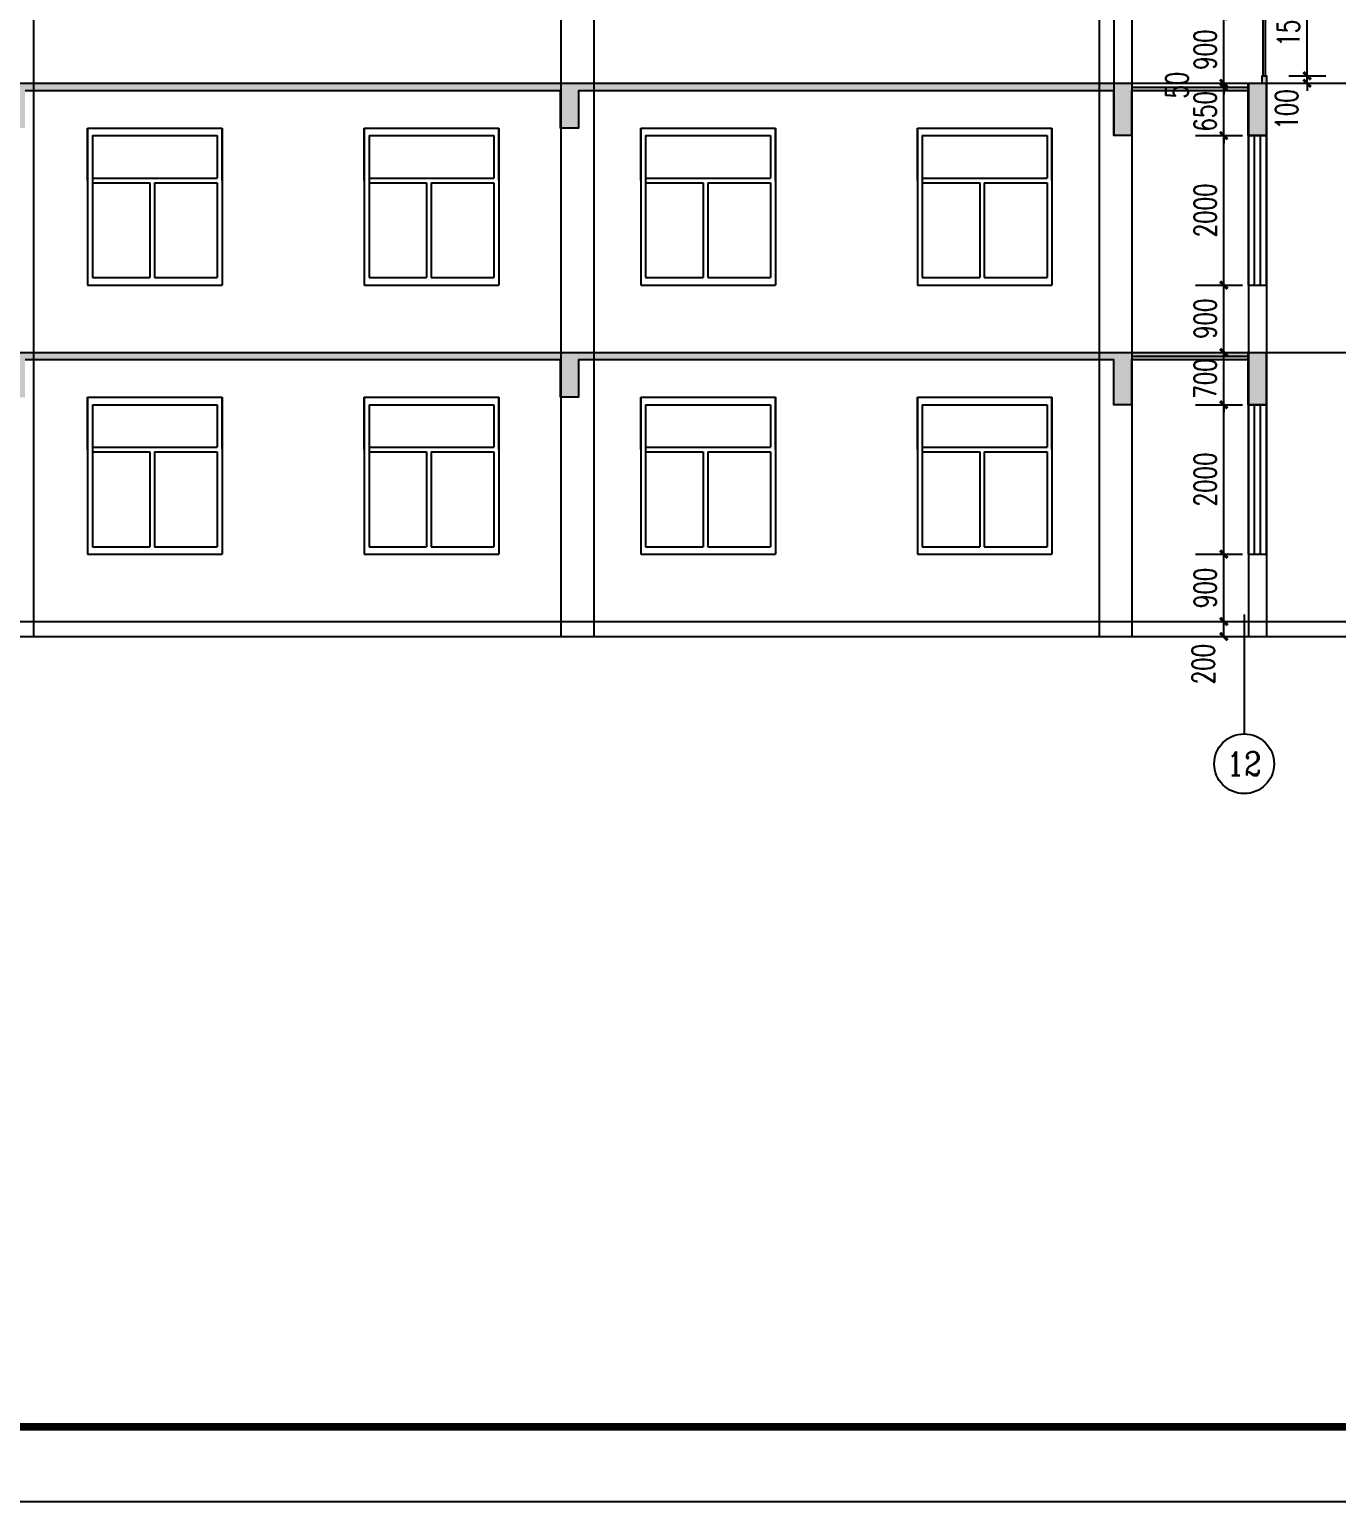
# Model space of a CAD drawing. Extents: x -522490 to 417652, y 450811 to 1108047.
# Drawn here: x 372917 to 390400, y 499343 to 519036 of the extents above; entities that cross this region are included whole.
import ezdxf
from ezdxf.enums import TextEntityAlignment as Align

# ---------------------------------------------------------------- set-up
doc = ezdxf.new("R2010")
doc.units = 0
doc.header["$LTSCALE"] = 1000
doc.header["$MEASUREMENT"] = 0
for name, color, linetype in [('AXIS', 3, 'Continuous'), ('AXIS_TEXT', 7, 'Continuous'), ('DOTE', 1, 'Continuous'), ('PUB_DIM', 3, 'Continuous'), ('PUB_TITLE', 4, 'Continuous')]:
    doc.layers.add(name, color=color, linetype=linetype)
doc.styles.add('_TCH_AXIS', font='COMPLEX', dxfattribs={"bigfont": 'GBCBIG'})
doc.styles.add('_TCH_DIM_T3', font='SIMPLEX', dxfattribs={"width": 0.705882, "bigfont": 'GBCBIG'})
doc.dimstyles.new('_TCH_ARCH&&100', dxfattribs={"dimtxt": 297.5, "dimasz": 100, "dimexe": 250, "dimexo": 300, "dimgap": 100, "dimtad": 1, "dimdec": 0, "dimzin": 0, "dimdsep": 46, "dimtxsty": '_TCH_DIM_T3', "dimblk": 'ARCHTICK', "dimcen": 0.09, "dimclrt": 7, "dimazin": 2, "dimtfac": 1, "dimtdec": 0, "dimtix": 1, "dimtmove": 2, "dimatfit": 3, "dimfxl": 0, "dimtolj": 1, "dimtzin": 0, "dimarcsym": 0})

# ---------------------------------------------------------------- blocks, each defined once
blk = doc.blocks.new('HUI')
at = {"color": 253}
for p, q in [((359399, 488645), (361199, 488645)), ((359399, 488645), (359399, 486545)), ((359399, 487945), (359399, 488645)), ((361199, 488645), (361199, 486545)), ((361199, 487945), (361199, 488645)), ((359464, 488545), (361134, 488545)), ((359464, 488545), (359464, 486645)), ((361134, 488545), (361134, 487975)), ((359464, 487975), (361134, 487975)), ((359464, 487915), (360234, 487915)), ((360234, 487915), (360234, 486645)), ((360294, 487915), (361134, 487915)), ((360294, 487915), (360294, 486645)), ((361134, 487915), (361134, 486645)), ((359464, 486645), (360234, 486645)), ((360294, 486645), (361134, 486645)), ((359399, 486545), (361199, 486545))]:
    blk.add_line(p, q, dxfattribs=at)
blk = doc.blocks.new('_ArchTick')
at = {"color": 0, "linetype": 'ByBlock', "const_width": 0.4}
blk.add_lwpolyline([(-0.5, -0.5), (0.5, 0.5)], dxfattribs=at)
blk = doc.blocks.new('*D759')
at = {"layer": 'Defpoints', "color": 0}
for p in [(389464, 518416), (390007, 518416), (389464, 518316)]:
    blk.add_point(p, dxfattribs=at)
at = {"layer": 'PUB_DIM', "color": 0, "lineweight": -2}
for p, q in [((389764, 518416), (390257, 518416)), ((390007, 518416), (390007, 518516)), ((390007, 518316), (390007, 518416)), ((389764, 518316), (390257, 518316)), ((390007, 518316), (390007, 518216))]:
    blk.add_line(p, q, dxfattribs=at)
at = {"layer": 'PUB_DIM', "color": 0, "lineweight": -2, "xscale": 100, "yscale": 100, "zscale": 100}
for p, rotation in [((390007, 518416), 270), ((390007, 518316), 90)]:
    blk.add_blockref('_ArchTick', p, dxfattribs=dict(at, rotation=rotation))
at = {"layer": 'PUB_DIM', "color": 7, "insert": (389732, 517966), "char_height": 297.5, "attachment_point": 5, "rotation": 90, "style": '_TCH_DIM_T3'}
blk.add_mtext('\\A1;100', dxfattribs=at)
blk = doc.blocks.new('*D760')
at = {"layer": 'Defpoints', "color": 0}
for p in [(389464, 519916), (390007, 519916), (389464, 518416)]:
    blk.add_point(p, dxfattribs=at)
at = {"layer": 'PUB_DIM', "color": 0, "lineweight": -2}
for p, q in [((389764, 519916), (390257, 519916)), ((390007, 518416), (390007, 519916)), ((389764, 518416), (390257, 518416))]:
    blk.add_line(p, q, dxfattribs=at)
at = {"layer": 'PUB_DIM', "color": 0, "lineweight": -2, "xscale": 100, "yscale": 100, "zscale": 100}
for p, rotation in [((390007, 519916), 90), ((390007, 518416), 270)]:
    blk.add_blockref('_ArchTick', p, dxfattribs=dict(at, rotation=rotation))
at = {"layer": 'PUB_DIM', "color": 7, "insert": (389758, 519166), "char_height": 297.5, "attachment_point": 5, "rotation": 90, "style": '_TCH_DIM_T3'}
blk.add_mtext('\\A1;1500', dxfattribs=at)
blk = doc.blocks.new('*D774')
at = {"layer": 'Defpoints', "color": 0}
for p in [(388214, 519216), (388892, 519216), (388214, 518316)]:
    blk.add_point(p, dxfattribs=at)
at = {"layer": 'PUB_DIM', "color": 0, "lineweight": -2}
for p, q in [((388514, 519216), (389142, 519216)), ((388892, 518316), (388892, 519216)), ((388514, 518316), (389142, 518316))]:
    blk.add_line(p, q, dxfattribs=at)
at = {"layer": 'PUB_DIM', "color": 0, "lineweight": -2, "xscale": 100, "yscale": 100, "zscale": 100}
for p, rotation in [((388892, 519216), 90), ((388892, 518316), 270)]:
    blk.add_blockref('_ArchTick', p, dxfattribs=dict(at, rotation=rotation))
at = {"layer": 'PUB_DIM', "color": 7, "insert": (388643, 518766), "char_height": 297.5, "attachment_point": 5, "rotation": 90, "style": '_TCH_DIM_T3'}
blk.add_mtext('\\A1;900', dxfattribs=at)
blk = doc.blocks.new('*D775')
at = {"layer": 'Defpoints', "color": 0}
for p in [(388214, 518316), (388214, 518266), (388892, 518316)]:
    blk.add_point(p, dxfattribs=at)
at = {"layer": 'PUB_DIM', "color": 0, "lineweight": -2}
for p, q in [((388892, 518316), (388892, 518416)), ((388514, 518316), (389142, 518316)), ((388514, 518266), (389142, 518266)), ((388892, 518266), (388892, 518316)), ((388892, 518266), (388892, 518166))]:
    blk.add_line(p, q, dxfattribs=at)
at = {"layer": 'PUB_DIM', "color": 0, "lineweight": -2, "xscale": 100, "yscale": 100, "zscale": 100}
for p, rotation in [((388892, 518316), 270), ((388892, 518266), 90)]:
    blk.add_blockref('_ArchTick', p, dxfattribs=dict(at, rotation=rotation))
at = {"layer": 'PUB_DIM', "color": 7, "insert": (388267, 518291), "char_height": 297.5, "attachment_point": 5, "rotation": 90, "style": '_TCH_DIM_T3'}
blk.add_mtext('\\A1;50', dxfattribs=at)
blk = doc.blocks.new('*D776')
at = {"layer": 'Defpoints', "color": 0}
for p in [(388214, 518266), (388892, 518266), (388214, 517616)]:
    blk.add_point(p, dxfattribs=at)
at = {"layer": 'PUB_DIM', "color": 0, "lineweight": -2}
for p, q in [((388892, 518266), (388892, 518366)), ((388514, 518266), (389142, 518266)), ((388892, 517616), (388892, 518266)), ((388514, 517616), (389142, 517616)), ((388892, 517616), (388892, 517516))]:
    blk.add_line(p, q, dxfattribs=at)
at = {"layer": 'PUB_DIM', "color": 0, "lineweight": -2, "xscale": 100, "yscale": 100, "zscale": 100}
for p, rotation in [((388892, 518266), 270), ((388892, 517616), 90)]:
    blk.add_blockref('_ArchTick', p, dxfattribs=dict(at, rotation=rotation))
at = {"layer": 'PUB_DIM', "color": 7, "insert": (388643, 517941), "char_height": 297.5, "attachment_point": 5, "rotation": 90, "style": '_TCH_DIM_T3'}
blk.add_mtext('\\A1;650', dxfattribs=at)
blk = doc.blocks.new('*D777')
at = {"layer": 'Defpoints', "color": 0}
for p in [(388214, 517616), (388892, 517616), (388214, 515616)]:
    blk.add_point(p, dxfattribs=at)
at = {"layer": 'PUB_DIM', "color": 0, "lineweight": -2}
for p, q in [((388514, 517616), (389142, 517616)), ((388892, 515616), (388892, 517616)), ((388514, 515616), (389142, 515616))]:
    blk.add_line(p, q, dxfattribs=at)
at = {"layer": 'PUB_DIM', "color": 0, "lineweight": -2, "xscale": 100, "yscale": 100, "zscale": 100}
for p, rotation in [((388892, 517616), 90), ((388892, 515616), 270)]:
    blk.add_blockref('_ArchTick', p, dxfattribs=dict(at, rotation=rotation))
at = {"layer": 'PUB_DIM', "color": 7, "insert": (388643, 516616), "char_height": 297.5, "attachment_point": 5, "rotation": 90, "style": '_TCH_DIM_T3'}
blk.add_mtext('\\A1;2000', dxfattribs=at)
blk = doc.blocks.new('*D778')
at = {"layer": 'Defpoints', "color": 0}
for p in [(388214, 515616), (388892, 515616), (388214, 514716)]:
    blk.add_point(p, dxfattribs=at)
at = {"layer": 'PUB_DIM', "color": 0, "lineweight": -2}
for p, q in [((388514, 515616), (389142, 515616)), ((388892, 514716), (388892, 515616)), ((388514, 514716), (389142, 514716))]:
    blk.add_line(p, q, dxfattribs=at)
at = {"layer": 'PUB_DIM', "color": 0, "lineweight": -2, "xscale": 100, "yscale": 100, "zscale": 100}
for p, rotation in [((388892, 515616), 90), ((388892, 514716), 270)]:
    blk.add_blockref('_ArchTick', p, dxfattribs=dict(at, rotation=rotation))
at = {"layer": 'PUB_DIM', "color": 7, "insert": (388643, 515166), "char_height": 297.5, "attachment_point": 5, "rotation": 90, "style": '_TCH_DIM_T3'}
blk.add_mtext('\\A1;900', dxfattribs=at)
blk = doc.blocks.new('*D779')
at = {"layer": 'Defpoints', "color": 0}
for p in [(388214, 514716), (388892, 514716), (388214, 514016)]:
    blk.add_point(p, dxfattribs=at)
at = {"layer": 'PUB_DIM', "color": 0, "lineweight": -2}
for p, q in [((388892, 514716), (388892, 514816)), ((388514, 514716), (389142, 514716)), ((388892, 514016), (388892, 514716)), ((388514, 514016), (389142, 514016)), ((388892, 514016), (388892, 513916))]:
    blk.add_line(p, q, dxfattribs=at)
at = {"layer": 'PUB_DIM', "color": 0, "lineweight": -2, "xscale": 100, "yscale": 100, "zscale": 100}
for p, rotation in [((388892, 514716), 270), ((388892, 514016), 90)]:
    blk.add_blockref('_ArchTick', p, dxfattribs=dict(at, rotation=rotation))
at = {"layer": 'PUB_DIM', "color": 7, "insert": (388643, 514366), "char_height": 297.5, "attachment_point": 5, "rotation": 90, "style": '_TCH_DIM_T3'}
blk.add_mtext('\\A1;700', dxfattribs=at)
blk = doc.blocks.new('*D780')
at = {"layer": 'Defpoints', "color": 0}
for p in [(388214, 514016), (388892, 514016), (388214, 512016)]:
    blk.add_point(p, dxfattribs=at)
at = {"layer": 'PUB_DIM', "color": 0, "lineweight": -2}
for p, q in [((388514, 514016), (389142, 514016)), ((388892, 512016), (388892, 514016)), ((388514, 512016), (389142, 512016))]:
    blk.add_line(p, q, dxfattribs=at)
at = {"layer": 'PUB_DIM', "color": 0, "lineweight": -2, "xscale": 100, "yscale": 100, "zscale": 100}
for p, rotation in [((388892, 514016), 90), ((388892, 512016), 270)]:
    blk.add_blockref('_ArchTick', p, dxfattribs=dict(at, rotation=rotation))
at = {"layer": 'PUB_DIM', "color": 7, "insert": (388643, 513016), "char_height": 297.5, "attachment_point": 5, "rotation": 90, "style": '_TCH_DIM_T3'}
blk.add_mtext('\\A1;2000', dxfattribs=at)
blk = doc.blocks.new('*D781')
at = {"layer": 'Defpoints', "color": 0}
for p in [(388214, 512016), (388892, 512016), (388214, 511116)]:
    blk.add_point(p, dxfattribs=at)
at = {"layer": 'PUB_DIM', "color": 0, "lineweight": -2}
for p, q in [((388514, 512016), (389142, 512016)), ((388892, 511116), (388892, 512016)), ((388514, 511116), (389142, 511116))]:
    blk.add_line(p, q, dxfattribs=at)
at = {"layer": 'PUB_DIM', "color": 0, "lineweight": -2, "xscale": 100, "yscale": 100, "zscale": 100}
for p, rotation in [((388892, 512016), 90), ((388892, 511116), 270)]:
    blk.add_blockref('_ArchTick', p, dxfattribs=dict(at, rotation=rotation))
at = {"layer": 'PUB_DIM', "color": 7, "insert": (388643, 511566), "char_height": 297.5, "attachment_point": 5, "rotation": 90, "style": '_TCH_DIM_T3'}
blk.add_mtext('\\A1;900', dxfattribs=at)
blk = doc.blocks.new('*D782')
at = {"layer": 'Defpoints', "color": 0}
for p in [(388214, 511116), (388892, 511116), (388214, 510916)]:
    blk.add_point(p, dxfattribs=at)
at = {"layer": 'PUB_DIM', "color": 0, "lineweight": -2}
for p, q in [((388514, 511116), (389142, 511116)), ((388892, 510916), (388892, 511116)), ((388514, 510916), (389142, 510916))]:
    blk.add_line(p, q, dxfattribs=at)
at = {"layer": 'PUB_DIM', "color": 0, "lineweight": -2, "xscale": 100, "yscale": 100, "zscale": 100}
for p, rotation in [((388892, 511116), 90), ((388892, 510916), 270)]:
    blk.add_blockref('_ArchTick', p, dxfattribs=dict(at, rotation=rotation))
at = {"layer": 'PUB_DIM', "color": 7, "insert": (388617, 510546), "char_height": 297.5, "attachment_point": 5, "rotation": 90, "style": '_TCH_DIM_T3'}
blk.add_mtext('\\A1;200', dxfattribs=at)

msp = doc.modelspace()

# ---------------------------------------------------------------- hatches: boundary and pattern name
h = msp.add_hatch(color=253)
h.paths.add_polyline_path([(354259.5, 525515.9), (354024.3, 525515.9), (354024.3, 524915.9), (354259.5, 524915.9)])
h.paths.add_polyline_path([(354259.5, 525805.9), (354019.5, 525805.9), (354019.5, 525515.9), (354259.5, 525515.9)])
h.paths.add_polyline_path([(352464.3, 525515.9), (352224.3, 525515.9), (352224.3, 524915.9), (352464.3, 524915.9)])
h.paths.add_polyline_path([(352464.3, 525805.9), (352344.3, 525805.9), (352344.3, 525515.9), (352464.3, 525515.9)])
h.paths.add_polyline_path([(380024.3, 525905.9), (352344.3, 525905.9), (352344.3, 525805.9), (352464.3, 525805.9), (380024.3, 525805.9)])
h.paths.add_polyline_path([(357964.3, 525515.9), (357724.3, 525515.9), (357724.3, 524915.9), (357964.3, 524915.9)])
h.paths.add_polyline_path([(357964.3, 525805.9), (357724.3, 525805.9), (357724.3, 525515.9), (357964.3, 525515.9)])
h.paths.add_polyline_path([(365364.3, 525515.9), (365124.3, 525515.9), (365124.3, 524915.9), (365364.3, 524915.9)])
h.paths.add_polyline_path([(365364.3, 525805.9), (365124.3, 525805.9), (365124.3, 525515.9), (365364.3, 525515.9)])
h.paths.add_polyline_path([(372864.3, 525515.9), (372624.3, 525515.9), (372624.3, 524915.9), (372864.3, 524915.9)])
h.paths.add_polyline_path([(372864.3, 525805.9), (372624.3, 525805.9), (372624.3, 525515.9), (372864.3, 525515.9)])
h.paths.add_polyline_path([(380264.3, 525515.9), (380024.3, 525515.9), (380024.3, 524915.9), (380264.3, 524915.9)])
h.paths.add_polyline_path([(380264.3, 525805.9), (380264.3, 525905.9), (380024.3, 525905.9), (380024.3, 525515.9), (380264.3, 525515.9)])
h.paths.add_polyline_path([(387424.3, 525905.9), (380264.3, 525905.9), (380264.3, 525805.9), (387424.3, 525805.9)])
h.paths.add_polyline_path([(387664.3, 525905.9), (387424.3, 525905.9), (387424.3, 525515.9), (387664.3, 525515.9)])
h.paths.add_polyline_path([(352284.3, 514815.9), (352224.3, 514815.9), (352224.3, 514715.9), (352284.3, 514715.9)])
h.paths.add_polyline_path([(352284.3, 511215.9), (352224.3, 511215.9), (352224.3, 511115.9), (352284.3, 511115.9)])
h.paths.add_polyline_path([(352284.3, 518415.9), (352224.3, 518415.9), (352224.3, 518315.9), (352284.3, 518315.9)])
h.paths.add_polyline_path([(352284.3, 522015.9), (352224.3, 522015.9), (352224.3, 521915.9), (352284.3, 521915.9)])
h.paths.add_polyline_path([(389464.3, 522015.9), (389404.3, 522015.9), (389404.3, 521915.9), (389464.3, 521915.9)])
h.paths.add_polyline_path([(389464.3, 518415.9), (389404.3, 518415.9), (389404.3, 518315.9), (389464.3, 518315.9)])
h.paths.add_polyline_path([(389464.3, 526115.9), (389344.3, 526115.9), (389344.3, 525515.9), (389464.3, 525515.9)])
h.paths.add_polyline_path([(352344.3, 526115.9), (352224.3, 526115.9), (352224.3, 525515.9), (352344.3, 525515.9)])
h.paths.add_polyline_path([(388865.9, 524871.6), (388865.9, 525560.3), (388419.7, 525560.3), (388419.7, 524871.6)], flags=9)
h = msp.add_hatch(color=253)
h.paths.add_polyline_path([(389459.5, 518315.9), (389219.5, 518315.9), (389219.5, 518215.9), (389219.5, 517615.9), (389464.3, 517615.9)])
h.paths.add_polyline_path([(389219.5, 518265.9), (387664.3, 518265.9), (387664.3, 518215.9), (389219.5, 518215.9)])
h.paths.add_polyline_path([(354019.5, 518265.9), (352459.5, 518265.9), (352459.5, 518215.9), (354019.5, 518215.9)])
h.paths.add_polyline_path([(352459.5, 518215.9), (352459.5, 518315.9), (352219.5, 518315.9), (352219.5, 517715.9), (352459.5, 517715.9)])
h.paths.add_polyline_path([(354259.5, 518315.9), (354019.5, 518315.9), (354019.5, 517715.9), (354259.5, 517715.9)])
h = msp.add_hatch(color=253)
h.paths.add_polyline_path([(380259.5, 518215.9), (380464.3, 518215.9), (380464.3, 518315.9), (380024.3, 518315.9), (380024.3, 517715.9), (380259.5, 517715.9)])
h.paths.add_polyline_path([(387224.3, 518315.9), (380464.3, 518315.9), (380464.3, 518215.9), (387224.3, 518215.9)])
h.paths.add_polyline_path([(387659.5, 518215.9), (387659.6, 518315.9), (387424.3, 518315.9), (387419.5, 517615.9), (387659.5, 517615.9)])
h.paths.add_polyline_path([(387424.3, 518315.9), (387224.3, 518315.9), (387224.3, 518215.9), (387424.3, 518215.9)])
h.paths.add_polyline_path([(380024.3, 518315.9), (372969.3, 518315.9), (372969.3, 518215.9), (380024.3, 518215.9)])
h.paths.add_polyline_path([(372859.5, 518215.9), (372969.3, 518215.9), (372969.3, 518315.9), (372519.3, 518315.9), (372519.3, 518215.9), (372619.5, 518215.9), (372619.5, 517715.9), (372859.5, 517715.9)])
h.paths.add_polyline_path([(365359.5, 518215.9), (365469.3, 518215.9), (365469.3, 518315.9), (365019.3, 518315.9), (365019.3, 518215.9), (365119.5, 518215.9), (365119.5, 517715.9), (365359.5, 517715.9)])
h.paths.add_polyline_path([(372519.3, 518315.9), (365469.3, 518315.9), (365469.3, 518215.9), (372519.3, 518215.9)])
h.paths.add_polyline_path([(357959.5, 518215.9), (358069.3, 518215.9), (358069.3, 518315.9), (357619.3, 518315.9), (357619.3, 518215.9), (357719.5, 518215.9), (357719.5, 517715.9), (357959.5, 517715.9)])
h.paths.add_polyline_path([(365019.3, 518315.9), (358069.3, 518315.9), (358069.3, 518215.9), (365019.3, 518215.9)])
h.paths.add_polyline_path([(357619.3, 518315.9), (354259.5, 518315.9), (354259.5, 518215.9), (357619.3, 518215.9)])
h = msp.add_hatch(color=253)
h.paths.add_polyline_path([(389459.5, 514715.9), (389219.5, 514715.9), (389219.5, 514615.9), (389224.3, 514015.9), (389459.5, 514015.9)])
h.paths.add_polyline_path([(389192.9, 514715.9), (387664.3, 514715.9), (387664.3, 514615.9), (389219.5, 514615.9)])
h.paths.add_polyline_path([(354019.5, 514665.9), (352459.5, 514665.9), (352459.5, 514615.9), (354019.5, 514615.9)])
h.paths.add_polyline_path([(352459.5, 514615.9), (352459.5, 514715.9), (352219.5, 514715.9), (352219.5, 514115.9), (352459.5, 514115.9)])
h.paths.add_polyline_path([(354259.5, 514715.9), (354019.5, 514715.9), (354019.5, 514115.9), (354259.5, 514115.9)])
h = msp.add_hatch(color=253)
h.paths.add_polyline_path([(380259.5, 514615.9), (380464.3, 514615.9), (380464.3, 514715.9), (380024.3, 514715.9), (380024.3, 514115.9), (380259.5, 514115.9)])
h.paths.add_polyline_path([(387224.3, 514715.9), (380464.3, 514715.9), (380464.3, 514615.9), (387224.3, 514615.9)])
h.paths.add_polyline_path([(387659.5, 514615.9), (387659.6, 514715.9), (387424.3, 514715.9), (387424.3, 514015.9), (387659.5, 514015.9)])
h.paths.add_polyline_path([(387424.3, 514715.9), (387224.3, 514715.9), (387224.3, 514615.9), (387424.3, 514615.9)])
h.paths.add_polyline_path([(380024.3, 514715.9), (372969.3, 514715.9), (372969.3, 514615.9), (380024.3, 514615.9)])
h.paths.add_polyline_path([(372859.5, 514615.9), (372969.3, 514615.9), (372969.3, 514715.9), (372519.3, 514715.9), (372519.3, 514615.9), (372619.5, 514615.9), (372619.5, 514115.9), (372859.5, 514115.9)])
h.paths.add_polyline_path([(365359.5, 514615.9), (365469.3, 514615.9), (365469.3, 514715.9), (365019.3, 514715.9), (365019.3, 514615.9), (365119.5, 514615.9), (365119.5, 514115.9), (365359.5, 514115.9)])
h.paths.add_polyline_path([(372519.3, 514715.9), (365469.3, 514715.9), (365469.3, 514615.9), (372519.3, 514615.9)])
h.paths.add_polyline_path([(357959.5, 514615.9), (358069.3, 514615.9), (358069.3, 514715.9), (357619.3, 514715.9), (357619.3, 514615.9), (357719.5, 514615.9), (357719.5, 514115.9), (357959.5, 514115.9)])
h.paths.add_polyline_path([(365019.3, 514715.9), (358069.3, 514715.9), (358069.3, 514615.9), (365019.3, 514615.9)])
h.paths.add_polyline_path([(357619.3, 514715.9), (354259.5, 514715.9), (354259.5, 514615.9), (357619.3, 514615.9)])

# ---------------------------------------------------------------- linework, layer by layer
at = {"color": 5}
for p, q in [((387424.3, 517615.9), (387424.3, 529515.9)), ((387664.3, 525415.9), (387664.3, 517615.9))]:
    msp.add_line(p, q, dxfattribs=at)
for p, q in [((372969.3, 525805.9), (372969.3, 510915.9)), ((380464.3, 525805.9), (380464.3, 510915.9)), ((387224.3, 525805.9), (387224.3, 510915.9)), ((380024.3, 525515.9), (380024.3, 510915.9)), ((387664.3, 518265.9), (389219.5, 518265.9)), ((387664.3, 518215.9), (387664.3, 510915.9)), ((389219.5, 518215.9), (389219.5, 518315.9)), ((387664.3, 514665.9), (389219.5, 514665.9)), ((389219.5, 514615.9), (389219.5, 514715.9)), ((350645.2, 510915.9), (392169.8, 510915.9))]:
    msp.add_line(p, q)
at = {"color": 4}
for p, q in [((389419.3, 518415.9), (389419.3, 519915.9)), ((389449.3, 518415.9), (389449.3, 519915.9)), ((389224.3, 517615.9), (389464.3, 517615.9)), ((389224.3, 515615.9), (389224.3, 517615.9)), ((389304.3, 515615.9), (389304.3, 517615.9)), ((389384.3, 515615.9), (389384.3, 517615.9)), ((389464.3, 515615.9), (389464.3, 517615.9)), ((389224.3, 515615.9), (389464.3, 515615.9)), ((389224.3, 514015.9), (389464.3, 514015.9)), ((389224.3, 512015.9), (389224.3, 514015.9)), ((389304.3, 512015.9), (389304.3, 514015.9)), ((389384.3, 512015.9), (389384.3, 514015.9)), ((389464.3, 512015.9), (389464.3, 514015.9)), ((389224.3, 512015.9), (389464.3, 512015.9))]:
    msp.add_line(p, q, dxfattribs=at)
msp.add_lwpolyline([(389404.3, 518315.9), (389404.3, 518415.9), (389464.3, 518415.9), (389464.3, 518315.9)], dxfattribs=at)
for points in [[(354014.6, 518315.9), (387664.3, 518315.9)], [(389219.5, 518315.9), (389459.5, 518315.9), (389459.5, 517615.9), (389219.5, 517615.9), (389219.5, 518215.9), (387659.5, 518215.9), (387659.5, 517615.9), (387419.5, 517615.9), (387419.5, 518215.9), (380259.5, 518215.9), (380259.5, 517715.9), (380019.5, 517715.9), (380019.5, 518215.9), (372859.5, 518215.9)], [(354014.6, 514715.9), (387664.3, 514715.9)], [(389219.5, 514715.9), (389459.5, 514715.9), (389459.5, 514015.9), (389219.5, 514015.9), (389219.5, 514615.9), (387659.5, 514615.9), (387659.5, 514015.9), (387419.5, 514015.9), (387419.5, 514615.9), (380259.5, 514615.9), (380259.5, 514115.9), (380019.5, 514115.9), (380019.5, 514615.9), (372859.5, 514615.9)]]:
    msp.add_lwpolyline(points)
at = {"color": 5}
for points in [[(389224.3, 518315.9), (389224.3, 510915.9)], [(389464.3, 518315.9), (389464.3, 510915.9)]]:
    msp.add_lwpolyline(points, dxfattribs=at)
at = {"layer": 'AXIS'}
msp.add_line((389164, 511207.6), (389164, 509612.9), dxfattribs=at)
msp.add_circle((389164, 509212.9), 400, dxfattribs=at)
at = {"layer": 'DOTE'}
for p, q in [((350645.2, 518315.9), (392169.8, 518315.9)), ((350645.2, 514715.9), (392169.8, 514715.9)), ((350645.2, 511115.9), (392169.8, 511115.9))]:
    msp.add_line(p, q, dxfattribs=at)
at = {"layer": 'PUB_TITLE'}
msp.add_lwpolyline([(343352.5, 499343), (402752.5, 499343), (402752.5, 541343), (343352.5, 541343)], close=True, dxfattribs=at)
at = {"layer": 'PUB_TITLE', "const_width": 100}
msp.add_lwpolyline([(345852.5, 500343), (401752.5, 500343), (401752.5, 540343), (345852.5, 540343)], close=True, dxfattribs=at)

# ---------------------------------------------------------------- block references
for p in [(14295, 29071.1), (17995, 29071.1), (21695, 29071.1), (25395, 29071.1), (14295, 25471.1), (17995, 25471.1), (21695, 25471.1), (25395, 25471.1)]:
    msp.add_blockref('HUI', p)

# ---------------------------------------------------------------- texts
at = {"layer": 'AXIS_TEXT', "style": '_TCH_AXIS', "width": 1.248134}
msp.add_text('12', height=314.79, dxfattribs=at).set_placement((388932.4, 509055.5), (389395.6, 509055.5), align=Align.FIT)

# ---------------------------------------------------------------- dimensions: what is measured, and where the dimension line sits
at = {"layer": 'PUB_DIM'}
for p1, p2, distance, picture, middle in [((389464.3, 518415.9), (389464.3, 519915.9), -542.7, '*D760', (389758.3, 519165.9)), ((388213.8, 518315.9), (388213.8, 519215.9), -677.7, '*D774', (388642.8, 518765.9)), ((388213.8, 517615.9), (388213.8, 518265.9), -677.7, '*D776', (388642.8, 517940.9)), ((388213.8, 515615.9), (388213.8, 517615.9), -677.7, '*D777', (388642.8, 516615.9)), ((388213.8, 514715.9), (388213.8, 515615.9), -677.7, '*D778', (388642.8, 515165.9)), ((388213.8, 514015.9), (388213.8, 514715.9), -677.7, '*D779', (388642.8, 514365.9)), ((388213.8, 512015.9), (388213.8, 514015.9), -677.7, '*D780', (388642.8, 513015.9)), ((388213.8, 511115.9), (388213.8, 512015.9), -677.7, '*D781', (388642.8, 511565.9))]:
    dim = msp.add_aligned_dim(p1=p1, p2=p2, distance=distance, dimstyle='_TCH_ARCH&&100', dxfattribs=at)
    dim.commit()
    dim.dimension.update_dxf_attribs({"geometry": picture, "text_midpoint": middle})
for base, p1, p2, picture, middle in [((388891.6, 518315.9), (388213.8, 518265.9), (388213.8, 518315.9), '*D775', (388266.6, 518290.9)), ((390007, 518415.9), (389464.3, 518315.9), (389464.3, 518415.9), '*D759', (389732, 517965.9)), ((388891.6, 511115.9), (388213.8, 510915.9), (388213.8, 511115.9), '*D782', (388616.6, 510545.9))]:
    dim = msp.add_linear_dim(base=base, p1=p1, p2=p2, angle=90, dimstyle='_TCH_ARCH&&100', dxfattribs=at)
    dim.commit()
    dim.dimension.update_dxf_attribs({"geometry": picture, "text_midpoint": middle, "dimtype": 129})

doc.saveas('drawing.dxf')
